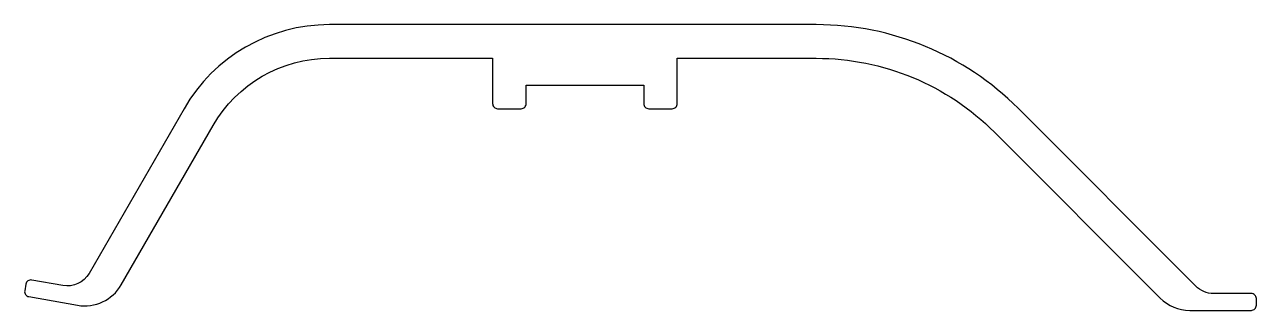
# Model space of a CAD drawing. Extents: x 2082.2 to 2155.6, y 3875 to 3892.
import ezdxf

# ---------------------------------------------------------------- set-up
doc = ezdxf.new("R2010")
doc.units = 0
doc.layers.add('ANA', color=220, linetype='CONTINUOUS')

msp = doc.modelspace()

# ---------------------------------------------------------------- linework, layer by layer
at = {"layer": 'ANA'}
msp.add_lwpolyline([(2112.079, 3887.33), (2112.079, 3888.43), (2119.079, 3888.43), (2119.079, 3887.33, 0.414214), (2119.379, 3887.03), (2120.779, 3887.03, 0.414214), (2121.079, 3887.33), (2121.079, 3890.03), (2129.365, 3890.03, -0.198912), (2139.972, 3885.637), (2149.846, 3875.762, 0.198912), (2151.614, 3875.03), (2155.279, 3875.03, 0.414214), (2155.579, 3875.33), (2155.579, 3875.73, 0.414214), (2155.279, 3876.03), (2153.028, 3876.03, -0.198912), (2151.968, 3876.469), (2141.386, 3887.051, 0.198912), (2129.365, 3892.03), (2100.358, 3892.03, 0.267949), (2091.697, 3887.03), (2086.04, 3877.231, -0.315299), (2084.48, 3876.504), (2082.624, 3876.831, 0.414214), (2082.276, 3876.588), (2082.207, 3876.194, 0.414214), (2082.45, 3875.846), (2085.355, 3875.334, 0.315299), (2087.954, 3876.546), (2093.429, 3886.03, -0.267949), (2100.358, 3890.03), (2110.079, 3890.03), (2110.079, 3887.33, 0.414214), (2110.379, 3887.03), (2111.779, 3887.03, 0.414214)], format="xyb", close=True, dxfattribs=at)

doc.saveas('drawing.dxf')
